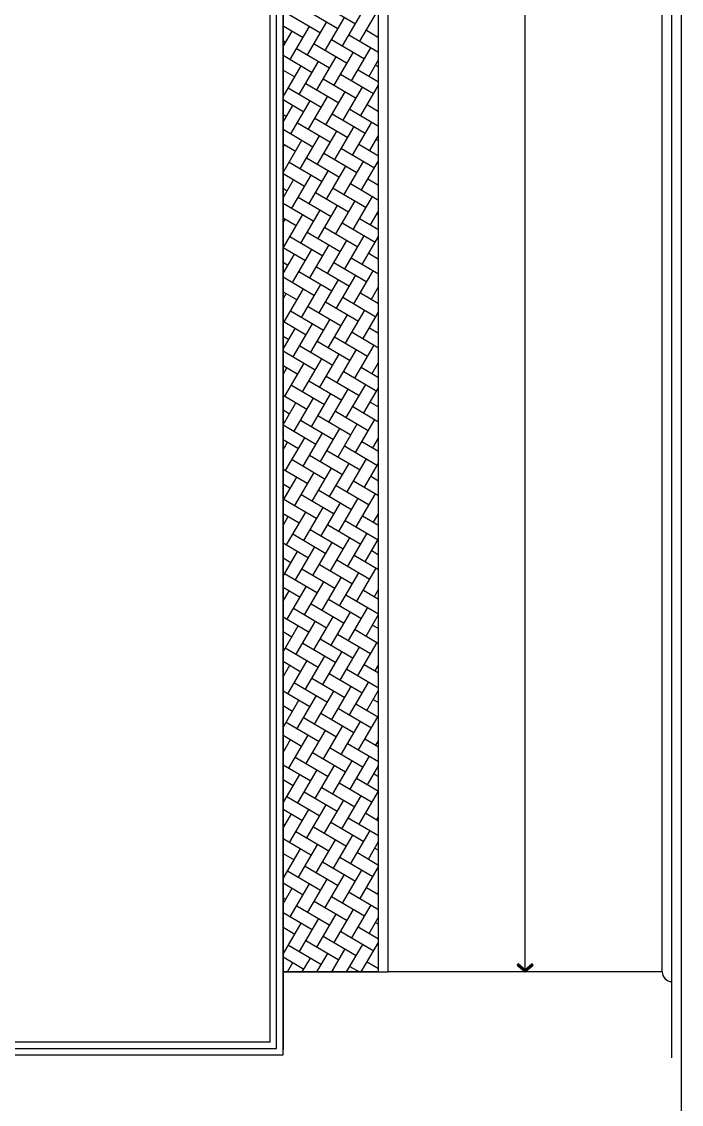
# Model space of a CAD drawing. Header units: millimetres. Extents: x 0 to 356400, y 0 to 68257.
# Drawn here: x 22660 to 23488, y 3416 to 4774 of the extents above; entities that cross this region are included whole.
import ezdxf

# ---------------------------------------------------------------- set-up
doc = ezdxf.new("R2010")
doc.units = ezdxf.units.MM
doc.header["$LTSCALE"] = 75
doc.layers.add('8', color=8, linetype='Continuous')

# ---------------------------------------------------------------- blocks, each defined once
blk = doc.blocks.new('G$C7369CDF7')
at = {"layer": '8'}
for p, q in [((116630, 85650), (1230, 85650)), ((96957, 85650), (14330, 85650)), ((97325, 85350), (14330, 85350)), ((94930, 85350), (94930, 85350)), ((94630, 85050), (14630, 85050)), ((94630, 85050), (94630, 76450)), ((94417, 81002), (94379, 80969)), ((94379, 80969), (94565, 80750)), ((94630, 80750), (94417, 81002)), ((94630, 80750), (14630, 80750)), ((94565, 80750), (94379, 80531)), ((94379, 80531), (94417, 80498)), ((94417, 80498), (94630, 80750)), ((94630, 76450), (9330, 76450)), ((94630, 76150), (94630, 76450)), ((94630, 76150), (9330, 76150)), ((94630, 76150), (9330, 76150)), ((65432, 75565), (64433, 76150)), ((65087, 75767), (65311, 76150)), ((65289, 76112), (65224, 76150)), ((65230, 75220), (65775, 76150)), ((66526, 75850), (66015, 76150)), ((66181, 76053), (66238, 76150)), ((66324, 75505), (66702, 76150)), ((67764, 75589), (66806, 76150)), ((67419, 75791), (67629, 76150)), ((67562, 75244), (68093, 76150)), ((67621, 76136), (67597, 76150)), ((68859, 75874), (68388, 76150)), ((68514, 76077), (68557, 76150)), ((68656, 75529), (69020, 76150)), ((70096, 75613), (69180, 76150)), ((69751, 75815), (69948, 76150)), ((69894, 75268), (70411, 76150)), ((71191, 75898), (70762, 76150)), ((70846, 76101), (70875, 76150)), ((70989, 75553), (71338, 76150)), ((72429, 75637), (71553, 76150)), ((72083, 75839), (72266, 76150)), ((72226, 75292), (72729, 76150)), ((73523, 75922), (73135, 76150)), ((73178, 76125), (73193, 76150)), ((73321, 75577), (73657, 76150)), ((74761, 75661), (73926, 76150)), ((74416, 75863), (74584, 76150)), ((74559, 75316), (75048, 76150)), ((75856, 75946), (75508, 76150)), ((75510, 76149), (75511, 76150)), ((75653, 75601), (75975, 76150)), ((75796, 75054), (76403, 76089)), ((77093, 75685), (76299, 76150)), ((76748, 75887), (76902, 76150)), ((76891, 75339), (77366, 76150)), ((78188, 75970), (77881, 76150)), ((77986, 75625), (78293, 76150)), ((78128, 75078), (78735, 76113)), ((79425, 75709), (78672, 76150)), ((79080, 75911), (79220, 76150)), ((79223, 75363), (79684, 76150)), ((80520, 75994), (80254, 76150)), ((80318, 75649), (80611, 76150)), ((80461, 75102), (81067, 76137)), ((81758, 75733), (81045, 76150)), ((81412, 75935), (81539, 76150)), ((81555, 75387), (82002, 76150)), ((82852, 76018), (82627, 76150)), ((82650, 75673), (82930, 76150)), ((82793, 75126), (83393, 76150)), ((84090, 75757), (83418, 76150)), ((83745, 75959), (83857, 76150)), ((83888, 75411), (84320, 76150)), ((85327, 75495), (84292, 76102)), ((84982, 75697), (85248, 76150)), ((85185, 76042), (85001, 76150)), ((85125, 75150), (85711, 76150)), ((86422, 75780), (85792, 76150)), ((86077, 75983), (86175, 76150)), ((86220, 75435), (86639, 76150)), ((87660, 75519), (86624, 76126)), ((87315, 75721), (87566, 76150)), ((87517, 76066), (87374, 76150)), ((87457, 75174), (88030, 76150)), ((88754, 75804), (88165, 76150)), ((88409, 76007), (88493, 76150)), ((88552, 75459), (88957, 76150)), ((89992, 75543), (88957, 76150)), ((89647, 75745), (89884, 76150)), ((89849, 76090), (89747, 76150)), ((89790, 75198), (90348, 76150)), ((91087, 75828), (90538, 76150)), ((90742, 76031), (90811, 76150)), ((90884, 75483), (91275, 76150)), ((92324, 75567), (91329, 76150)), ((91979, 75769), (92202, 76150)), ((92181, 76114), (92120, 76150)), ((92122, 75222), (92666, 76150)), ((93419, 75852), (92911, 76150)), ((93074, 76055), (93130, 76150)), ((93217, 75507), (93593, 76150)), ((94630, 75606), (93702, 76150)), ((94311, 75793), (94521, 76150)), ((94514, 76138), (94493, 76150)), ((94630, 76150), (94630, 73150)), ((94630, 73150), (94630, 76150)), ((66669, 75303), (65634, 75910)), ((66467, 74958), (67074, 75993)), ((69002, 75327), (67966, 75934)), ((68799, 74982), (69406, 76017)), ((70037, 74720), (70644, 75756)), ((71334, 75351), (70299, 75958)), ((71132, 75006), (71738, 76041)), ((72369, 74744), (72976, 75779)), ((73666, 75375), (72631, 75982)), ((73464, 75030), (74071, 76065)), ((74701, 74768), (75308, 75803)), ((75998, 75399), (74963, 76006)), ((77034, 74792), (77640, 75827)), ((78331, 75423), (77295, 76030)), ((79568, 75161), (78533, 75768)), ((79366, 74816), (79973, 75851)), ((80663, 75447), (79628, 76054)), ((81900, 75185), (80865, 75792)), ((81698, 74840), (82305, 75875)), ((82995, 75471), (81960, 76078)), ((84233, 75209), (83197, 75816)), ((84030, 74864), (84637, 75899)), ((86565, 75233), (85530, 75840)), ((86363, 74888), (86969, 75923)), ((88897, 75257), (87862, 75864)), ((88695, 74912), (89302, 75947)), ((91229, 75281), (90194, 75888)), ((91027, 74936), (91634, 75971)), ((93562, 75305), (92526, 75912)), ((93359, 74960), (93966, 75995)), ((64278, 74387), (64884, 75422)), ((65575, 75017), (64539, 75624)), ((65372, 74672), (65979, 75708)), ((66610, 74411), (67217, 75446)), ((67907, 75041), (66872, 75648)), ((67705, 74696), (68311, 75732)), ((68942, 74435), (69549, 75470)), ((70239, 75065), (69204, 75672)), ((71477, 74804), (70441, 75410)), ((71274, 74459), (71881, 75494)), ((72571, 75089), (71536, 75696)), ((73809, 74828), (72774, 75434)), ((73607, 74483), (74213, 75518)), ((74904, 75113), (73868, 75720)), ((76141, 74852), (75106, 75458)), ((75939, 74506), (76546, 75542)), ((77236, 75137), (76201, 75744)), ((78473, 74876), (77438, 75482)), ((78271, 74530), (78878, 75566)), ((80806, 74900), (79770, 75506)), ((80603, 74554), (81210, 75590)), ((83138, 74923), (82103, 75530)), ((82936, 74578), (83542, 75614)), ((85470, 74947), (84435, 75554)), ((85268, 74602), (85875, 75638)), ((87802, 74971), (86767, 75578)), ((87600, 74626), (88207, 75662)), ((90135, 74995), (89099, 75602)), ((89932, 74650), (90539, 75686)), ((91170, 74389), (91777, 75424)), ((92467, 75019), (91432, 75626)), ((92265, 74674), (92872, 75710)), ((93502, 74413), (94109, 75448)), ((94630, 75142), (93764, 75650)), ((94454, 75246), (94630, 75546)), ((65717, 74470), (64682, 75077)), ((65515, 74125), (66122, 75160)), ((66812, 74756), (65777, 75362)), ((68050, 74494), (67014, 75101)), ((67847, 74149), (68454, 75184)), ((69144, 74780), (68109, 75386)), ((70382, 74518), (69347, 75125)), ((70180, 74173), (70786, 75208)), ((72714, 74542), (71679, 75149)), ((72512, 74197), (73119, 75232)), ((75046, 74566), (74011, 75173)), ((74844, 74221), (75451, 75256)), ((77379, 74590), (76343, 75197)), ((77176, 74245), (77783, 75280)), ((79711, 74614), (78676, 75221)), ((79509, 74269), (80116, 75304)), ((82043, 74638), (81008, 75245)), ((81841, 74293), (82448, 75328)), ((84375, 74662), (83340, 75269)), ((84173, 74317), (84780, 75352)), ((85411, 74055), (86018, 75090)), ((86708, 74686), (85672, 75293)), ((86505, 74341), (87112, 75376)), ((87743, 74079), (88350, 75114)), ((89040, 74710), (88005, 75317)), ((88838, 74365), (89445, 75400)), ((90075, 74103), (90682, 75138)), ((91372, 74734), (90337, 75340)), ((92610, 74472), (91575, 75079)), ((92408, 74127), (93014, 75162)), ((93705, 74758), (92669, 75364)), ((94630, 74679), (93907, 75103)), ((64420, 73839), (65027, 74875)), ((66955, 74208), (65920, 74815)), ((66753, 73863), (67360, 74899)), ((69287, 74232), (68252, 74839)), ((69085, 73887), (69692, 74922)), ((71619, 74256), (70584, 74863)), ((71417, 73911), (72024, 74946)), ((73952, 74280), (72916, 74887)), ((73749, 73935), (74356, 74970)), ((76284, 74304), (75249, 74911)), ((76082, 73959), (76689, 74994)), ((77319, 73697), (77926, 74733)), ((78616, 74328), (77581, 74935)), ((78414, 73983), (79021, 75018)), ((79652, 73721), (80258, 74757)), ((80949, 74352), (79913, 74959)), ((80746, 74007), (81353, 75042)), ((81984, 73745), (82591, 74781)), ((83281, 74376), (82246, 74983)), ((83079, 74031), (83685, 75066)), ((84316, 73769), (84923, 74805)), ((85613, 74400), (84578, 75007)), ((86851, 74138), (85815, 74745)), ((86648, 73793), (87255, 74829)), ((87945, 74424), (86910, 75031)), ((89183, 74162), (88148, 74769)), ((88981, 73817), (89587, 74853)), ((90278, 74448), (89242, 75055)), ((91515, 74186), (90480, 74793)), ((91313, 73841), (91920, 74877)), ((93847, 74210), (92812, 74817)), ((93645, 73865), (94252, 74901)), ((94597, 74698), (94630, 74755)), ((65860, 73923), (64825, 74529)), ((65658, 73578), (66265, 74613)), ((68193, 73947), (67157, 74553)), ((67990, 73602), (68597, 74637)), ((70525, 73971), (69490, 74577)), ((70323, 73626), (70929, 74661)), ((71560, 73364), (72167, 74399)), ((72857, 73995), (71822, 74601)), ((72655, 73649), (73262, 74685)), ((73892, 73388), (74499, 74423)), ((75189, 74019), (74154, 74625)), ((74987, 73673), (75594, 74709)), ((76225, 73412), (76831, 74447)), ((77522, 74043), (76486, 74649)), ((78557, 73436), (79164, 74471)), ((79854, 74066), (78819, 74673)), ((81091, 73805), (80056, 74412)), ((80889, 73460), (81496, 74495)), ((82186, 74090), (81151, 74697)), ((83424, 73829), (82388, 74436)), ((83221, 73484), (83828, 74519)), ((84518, 74114), (83483, 74721)), ((85756, 73853), (84721, 74460)), ((85554, 73508), (86160, 74543)), ((88088, 73877), (87053, 74484)), ((87886, 73532), (88493, 74567)), ((90420, 73901), (89385, 74507)), ((90218, 73556), (90825, 74591)), ((92753, 73925), (91717, 74531)), ((92550, 73580), (93157, 74615)), ((94630, 74215), (94050, 74555)), ((64563, 73292), (65170, 74327)), ((65871, 73150), (66408, 74065)), ((67098, 73661), (66063, 74268)), ((66896, 73316), (67502, 74351)), ((68189, 73150), (68740, 74089)), ((69430, 73685), (68395, 74292)), ((69228, 73340), (69835, 74375)), ((70507, 73150), (71072, 74113)), ((71762, 73709), (70727, 74316)), ((73000, 73447), (71965, 74054)), ((72826, 73150), (73404, 74137)), ((74095, 73733), (73059, 74340)), ((75332, 73471), (74297, 74078)), ((75144, 73150), (75737, 74161)), ((76427, 73757), (75392, 74364)), ((77664, 73495), (76629, 74102)), ((77462, 73150), (78069, 74185)), ((78759, 73781), (77724, 74388)), ((79997, 73519), (78961, 74126)), ((79794, 73174), (80401, 74209)), ((82329, 73543), (81294, 74150)), ((82127, 73198), (82733, 74233)), ((84661, 73567), (83626, 74174)), ((84459, 73222), (85066, 74257)), ((86993, 73591), (85958, 74198)), ((86791, 73246), (87398, 74281)), ((89326, 73615), (88290, 74222)), ((89123, 73270), (89730, 74305)), ((91658, 73639), (90623, 74246)), ((91456, 73294), (92062, 74329)), ((92762, 73150), (93300, 74067)), ((93990, 73663), (92955, 74270)), ((93788, 73318), (94395, 74353)), ((64944, 73150), (65313, 73780)), ((66003, 73375), (64968, 73982)), ((67179, 73150), (66205, 73720)), ((67262, 73150), (67645, 73804)), ((68335, 73399), (67300, 74006)), ((69552, 73150), (68538, 73744)), ((69580, 73150), (69977, 73828)), ((70668, 73423), (69632, 74030)), ((71905, 73162), (70870, 73768)), ((71898, 73150), (72310, 73852)), ((74237, 73186), (73202, 73792)), ((74217, 73150), (74642, 73876)), ((76570, 73210), (75534, 73816)), ((76535, 73150), (76974, 73900)), ((78902, 73233), (77867, 73840)), ((78853, 73150), (79306, 73924)), ((81234, 73257), (80199, 73864)), ((81171, 73150), (81639, 73948)), ((83566, 73281), (82531, 73888)), ((83489, 73150), (83971, 73972)), ((85899, 73305), (84863, 73912)), ((84880, 73150), (85209, 73710)), ((85808, 73150), (86303, 73996)), ((88231, 73329), (87196, 73936)), ((87199, 73150), (87541, 73734)), ((88126, 73150), (88635, 74020)), ((89517, 73150), (89873, 73758)), ((90563, 73353), (89528, 73960)), ((90444, 73150), (90968, 74044)), ((91835, 73150), (92205, 73782)), ((92895, 73377), (91860, 73984)), ((94074, 73150), (93098, 73722)), ((94153, 73150), (94538, 73806)), ((94630, 73751), (94192, 74008)), ((65596, 73150), (65111, 73435)), ((66335, 73150), (66550, 73518)), ((67970, 73150), (67443, 73459)), ((68653, 73150), (68883, 73542)), ((70343, 73150), (69775, 73483)), ((70971, 73150), (71215, 73566)), ((72716, 73150), (72107, 73507)), ((73289, 73150), (73547, 73590)), ((75089, 73150), (74440, 73531)), ((75608, 73150), (75879, 73614)), ((77462, 73150), (76772, 73555)), ((77926, 73150), (78212, 73638)), ((79835, 73150), (79104, 73579)), ((79317, 73150), (79449, 73376)), ((80244, 73150), (80544, 73662)), ((82209, 73150), (81436, 73603)), ((81635, 73150), (81782, 73400)), ((82562, 73150), (82876, 73686)), ((84582, 73150), (83769, 73627)), ((83953, 73150), (84114, 73424)), ((86955, 73150), (86101, 73650)), ((86271, 73150), (86446, 73448)), ((87746, 73150), (87339, 73389)), ((89328, 73150), (88433, 73674)), ((88589, 73150), (88778, 73472)), ((90119, 73150), (89671, 73413)), ((91701, 73150), (90765, 73698)), ((90908, 73150), (91111, 73496)), ((92492, 73150), (92003, 73437)), ((93226, 73150), (93443, 73520)), ((94630, 73288), (94335, 73461)), ((97230, 73150), (6530, 73150)), ((6530, 73150), (97074, 73150)), ((6830, 73150), (94630, 73150)), ((65407, 73150), (65456, 73232)), ((66388, 73150), (66348, 73173)), ((67726, 73150), (67788, 73256)), ((68761, 73150), (68680, 73197)), ((70044, 73150), (70120, 73280)), ((71134, 73150), (71013, 73221)), ((72362, 73150), (72453, 73304)), ((73507, 73150), (73345, 73245)), ((74680, 73150), (74785, 73328)), ((75880, 73150), (75677, 73269)), ((76998, 73150), (77117, 73352)), ((78253, 73150), (78009, 73293)), ((80626, 73150), (80342, 73317)), ((83000, 73150), (82674, 73341)), ((85373, 73150), (85006, 73365)), ((85344, 73150), (85351, 73163)), ((87662, 73150), (87684, 73187)), ((89980, 73150), (90016, 73210)), ((90910, 73150), (90908, 73151)), ((92299, 73150), (92348, 73234)), ((93283, 73150), (93241, 73175)), ((94617, 73150), (94630, 73173)), ((97230, 58050), (97230, 73150)), ((97030, 72950), (6530, 72950)), ((96830, 72750), (29430, 72750)), ((96830, 72750), (96830, 57850)), ((97030, 58050), (97030, 72950))]:
    blk.add_line(p, q, dxfattribs=at)
blk.add_arc((94630, 85350), 300, 270, 0, dxfattribs=at)
for points in [[(94379, 80969), (94417, 81002), (94565, 80750), (94630, 80750)], [(94565, 80750), (94630, 80750), (94379, 80531), (94417, 80498)]]:
    blk.add_solid(points, dxfattribs=at)

msp = doc.modelspace()

# ---------------------------------------------------------------- block references
at = {"xscale": 0.04000000000000001, "yscale": 0.04000000000000001, "zscale": 0.04000000000000001, "rotation": 270}
msp.add_blockref('G$C7369CDF7', (20062.2, 7367.1), dxfattribs=at)

doc.saveas('drawing.dxf')
